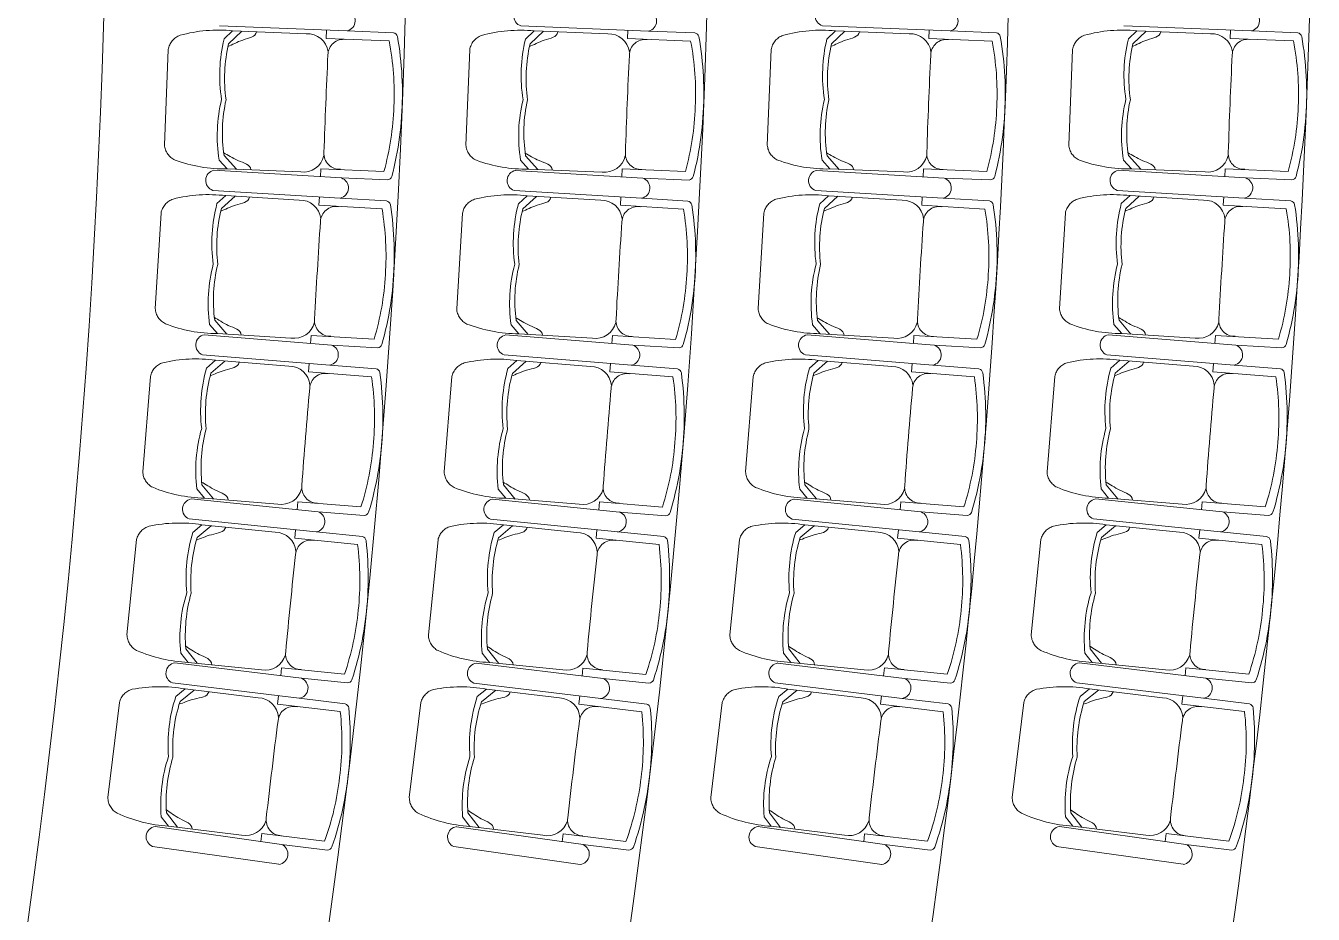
# Model space of a CAD drawing. Header units: millimetres. Extents: x 78.3 to 128, y 45 to 95.8.
# Drawn here: x 87.976 to 91.82, y 83.678 to 86.333 of the extents above; entities that cross this region are included whole.
import ezdxf

# ---------------------------------------------------------------- set-up
doc = ezdxf.new("R2010")
doc.units = ezdxf.units.MM
doc.header["$LTSCALE"] = 0.025
doc.linetypes.add('DASHED', pattern=[19.05, 12.7, -6.35])
doc.layers.add('EJES', color=7, linetype='Continuous', lineweight=0)

msp = doc.modelspace()

# ---------------------------------------------------------------- linework, layer by layer
at = {"lineweight": 15}
for p, q in [((88.9357, 86.3175), (88.5545, 86.3329)), ((88.5936, 86.3179), (88.5679, 86.2934)), ((88.6214, 86.3168), (88.5817, 86.279)), ((88.8134, 86.309), (88.5936, 86.3179)), ((88.8724, 86.2951), (88.8734, 86.32)), ((89.8357, 86.317), (89.4545, 86.3324)), ((89.4936, 86.3174), (89.4679, 86.2929)), ((89.5214, 86.3162), (89.4817, 86.2784)), ((89.7134, 86.3085), (89.4936, 86.3174)), ((89.7724, 86.2945), (89.7734, 86.3195)), ((90.7357, 86.3173), (90.3545, 86.3326)), ((90.3936, 86.3176), (90.3679, 86.2932)), ((90.4214, 86.3165), (90.3817, 86.2787)), ((90.6134, 86.3088), (90.3936, 86.3176)), ((90.6724, 86.2948), (90.6734, 86.3198)), ((91.6357, 86.3175), (91.2545, 86.3329)), ((91.2936, 86.3179), (91.2679, 86.2934)), ((91.3214, 86.3168), (91.2817, 86.279)), ((91.5134, 86.309), (91.2936, 86.3179)), ((91.5724, 86.2951), (91.5734, 86.32)), ((88.5769, 85.9051), (88.5533, 85.9315)), ((88.6048, 85.904), (88.5682, 85.9448)), ((89.4769, 85.9045), (89.4533, 85.931)), ((89.5048, 85.9034), (89.4682, 85.9443)), ((90.3769, 85.9048), (90.3533, 85.9312)), ((90.4048, 85.9037), (90.3682, 85.9446)), ((91.2769, 85.9051), (91.2533, 85.9315)), ((91.3048, 85.904), (91.2682, 85.9448)), ((88.9182, 85.8779), (88.5376, 85.9009)), ((88.7968, 85.8962), (88.5769, 85.9051)), ((88.8557, 85.8814), (88.8567, 85.9054)), ((89.8182, 85.8774), (89.4376, 85.9004)), ((89.6968, 85.8957), (89.4769, 85.9045)), ((89.7557, 85.8809), (89.7567, 85.9049)), ((90.7182, 85.8776), (90.3376, 85.9007)), ((90.5968, 85.896), (90.3769, 85.9048)), ((90.6557, 85.8812), (90.6567, 85.9051)), ((91.6182, 85.8779), (91.2376, 85.9009)), ((91.4968, 85.8962), (91.2769, 85.9051)), ((91.5557, 85.8814), (91.5567, 85.9054)), ((88.915, 85.818), (88.5341, 85.841)), ((89.815, 85.8175), (89.4341, 85.8405)), ((90.715, 85.8177), (90.3341, 85.8408)), ((91.615, 85.818), (91.2341, 85.841)), ((88.5729, 85.8252), (88.5468, 85.8013)), ((88.6007, 85.8235), (88.5603, 85.7865)), ((88.7926, 85.8119), (88.5729, 85.8252)), ((88.8512, 85.7968), (88.8527, 85.8217)), ((89.4729, 85.8247), (89.4468, 85.8008)), ((89.5007, 85.823), (89.4603, 85.786)), ((89.6926, 85.8114), (89.4729, 85.8247)), ((89.7512, 85.7963), (89.7527, 85.8212)), ((90.3729, 85.825), (90.3468, 85.801)), ((90.4007, 85.8233), (90.3603, 85.7863)), ((90.5926, 85.8117), (90.3729, 85.825)), ((90.6512, 85.7965), (90.6527, 85.8215)), ((91.2729, 85.8252), (91.2468, 85.8013)), ((91.3007, 85.8235), (91.2603, 85.7865)), ((91.4926, 85.8119), (91.2729, 85.8252)), ((91.5512, 85.7968), (91.5527, 85.8217)), ((88.548, 85.4128), (88.5249, 85.4397)), ((88.5758, 85.4111), (88.5401, 85.4527)), ((89.448, 85.4123), (89.4249, 85.4392)), ((89.4758, 85.4106), (89.4401, 85.4522)), ((90.348, 85.4126), (90.3249, 85.4395)), ((90.3758, 85.4109), (90.3401, 85.4525)), ((91.248, 85.4128), (91.2249, 85.4397)), ((91.2758, 85.4111), (91.2401, 85.4527)), ((88.8886, 85.3788), (88.5085, 85.4095)), ((88.7676, 85.3995), (88.548, 85.4128)), ((88.8262, 85.3836), (88.8277, 85.4075)), ((89.7886, 85.3782), (89.4085, 85.4089)), ((89.6676, 85.399), (89.448, 85.4123)), ((89.7262, 85.383), (89.7277, 85.407)), ((90.6886, 85.3785), (90.3085, 85.4092)), ((90.5676, 85.3993), (90.348, 85.4126)), ((90.6262, 85.3833), (90.6277, 85.4072)), ((91.5886, 85.3788), (91.2085, 85.4095)), ((91.4676, 85.3995), (91.248, 85.4128)), ((91.5262, 85.3836), (91.5277, 85.4075)), ((88.8842, 85.3189), (88.5039, 85.3496)), ((89.7842, 85.3184), (89.4039, 85.3491)), ((90.6842, 85.3187), (90.3039, 85.3494)), ((91.5842, 85.3189), (91.2039, 85.3496)), ((88.5423, 85.3331), (88.5157, 85.3097)), ((88.5701, 85.3308), (88.5289, 85.2947)), ((88.7617, 85.3154), (88.5423, 85.3331)), ((88.82, 85.299), (88.822, 85.324)), ((89.4423, 85.3325), (89.4157, 85.3091)), ((89.4701, 85.3303), (89.4289, 85.2941)), ((89.6617, 85.3148), (89.4423, 85.3325)), ((89.72, 85.2985), (89.722, 85.3234)), ((90.3423, 85.3328), (90.3157, 85.3094)), ((90.3701, 85.3306), (90.3289, 85.2944)), ((90.5617, 85.3151), (90.3423, 85.3328)), ((90.62, 85.2988), (90.622, 85.3237)), ((91.2423, 85.3331), (91.2157, 85.3097)), ((91.2701, 85.3308), (91.2289, 85.2947)), ((91.4617, 85.3154), (91.2423, 85.3331)), ((91.52, 85.299), (91.522, 85.324)), ((88.5368, 84.919), (88.502, 84.9613)), ((89.4368, 84.9185), (89.402, 84.9608)), ((90.3368, 84.9188), (90.302, 84.9611)), ((91.2368, 84.919), (91.202, 84.9613)), ((88.849, 84.8804), (88.4696, 84.9187)), ((88.5091, 84.9213), (88.4866, 84.9486)), ((88.7284, 84.9036), (88.5091, 84.9213)), ((89.749, 84.8798), (89.3696, 84.9182)), ((89.4091, 84.9207), (89.3866, 84.9481)), ((89.6284, 84.903), (89.4091, 84.9207)), ((90.649, 84.8801), (90.2696, 84.9184)), ((90.3091, 84.921), (90.2866, 84.9484)), ((90.5284, 84.9033), (90.3091, 84.921)), ((91.549, 84.8804), (91.1696, 84.9187)), ((91.2091, 84.9213), (91.1866, 84.9486)), ((91.4284, 84.9036), (91.2091, 84.9213)), ((88.7867, 84.8864), (88.7886, 84.9103)), ((89.6867, 84.8859), (89.6886, 84.9098)), ((90.5867, 84.8861), (90.5886, 84.91)), ((91.4867, 84.8864), (91.4886, 84.9103)), ((88.8433, 84.8206), (88.4638, 84.859)), ((88.5019, 84.8416), (88.4748, 84.8188)), ((88.7208, 84.8195), (88.5019, 84.8416)), ((89.7433, 84.8201), (89.3638, 84.8584)), ((89.4019, 84.8411), (89.3748, 84.8183)), ((89.6208, 84.819), (89.4019, 84.8411)), ((90.6433, 84.8204), (90.2638, 84.8587)), ((90.3019, 84.8414), (90.2748, 84.8185)), ((90.5208, 84.8192), (90.3019, 84.8414)), ((91.5433, 84.8206), (91.1638, 84.859)), ((91.2019, 84.8416), (91.1748, 84.8188)), ((91.4208, 84.8195), (91.2019, 84.8416)), ((88.5296, 84.8388), (88.4877, 84.8035)), ((88.7788, 84.802), (88.7813, 84.8269)), ((89.4296, 84.8383), (89.3877, 84.803)), ((89.6788, 84.8015), (89.6813, 84.8264)), ((90.3296, 84.8386), (90.2877, 84.8032)), ((90.5788, 84.8018), (90.5813, 84.8266)), ((91.2296, 84.8388), (91.1877, 84.8035)), ((91.4788, 84.802), (91.4813, 84.8269)), ((88.4603, 84.4306), (88.4384, 84.4584)), ((88.488, 84.4278), (88.4541, 84.4708)), ((89.3603, 84.4301), (89.3384, 84.4579)), ((89.388, 84.4273), (89.3541, 84.4703)), ((90.2603, 84.4303), (90.2384, 84.4581)), ((90.288, 84.4275), (90.2541, 84.4705)), ((91.1603, 84.4306), (91.1384, 84.4584)), ((91.188, 84.4278), (91.1541, 84.4708)), ((88.7994, 84.3828), (88.4208, 84.4288)), ((88.6793, 84.4085), (88.4603, 84.4306)), ((89.6994, 84.3823), (89.3208, 84.4283)), ((89.5793, 84.4079), (89.3603, 84.4301)), ((90.5994, 84.3826), (90.2208, 84.4285)), ((90.4793, 84.4082), (90.2603, 84.4303)), ((91.4994, 84.3828), (91.1208, 84.4288)), ((91.3793, 84.4085), (91.1603, 84.4306)), ((88.7372, 84.3901), (88.7396, 84.414)), ((89.6372, 84.3896), (89.6396, 84.4135)), ((90.5372, 84.3899), (90.5396, 84.4137)), ((91.4372, 84.3901), (91.4396, 84.414)), ((88.7925, 84.3232), (88.4137, 84.3692)), ((88.4515, 84.3511), (88.424, 84.3288)), ((88.4791, 84.3478), (88.4365, 84.3133)), ((88.6699, 84.3246), (88.4515, 84.3511)), ((89.6925, 84.3227), (89.3137, 84.3687)), ((89.3515, 84.3506), (89.324, 84.3283)), ((89.3791, 84.3472), (89.3365, 84.3127)), ((89.5699, 84.3241), (89.3515, 84.3506)), ((90.5925, 84.323), (90.2137, 84.369)), ((90.2515, 84.3508), (90.224, 84.3285)), ((90.2791, 84.3475), (90.2365, 84.313)), ((90.4699, 84.3243), (90.2515, 84.3508)), ((91.4925, 84.3232), (91.1137, 84.3692)), ((91.1515, 84.3511), (91.124, 84.3288)), ((91.1791, 84.3478), (91.1365, 84.3133)), ((91.3699, 84.3246), (91.1515, 84.3511)), ((88.7276, 84.3059), (88.7306, 84.3307)), ((89.6276, 84.3054), (89.6306, 84.3302)), ((90.5276, 84.3057), (90.5306, 84.3305)), ((91.4276, 84.3059), (91.4306, 84.3307)), ((88.4017, 83.941), (88.3803, 83.9692)), ((88.4293, 83.9376), (88.3962, 83.9813)), ((89.3017, 83.9404), (89.2803, 83.9687)), ((89.3293, 83.9371), (89.2962, 83.9808)), ((90.2017, 83.9407), (90.1803, 83.969)), ((90.2293, 83.9374), (90.1962, 83.981)), ((91.1017, 83.941), (91.0803, 83.9692)), ((91.1293, 83.9376), (91.0962, 83.9813)), ((88.7397, 83.8864), (88.3621, 83.94)), ((88.6201, 83.9145), (88.4017, 83.941)), ((88.6777, 83.895), (88.6806, 83.9188)), ((89.6397, 83.8859), (89.2621, 83.9395)), ((89.5201, 83.9139), (89.3017, 83.9404)), ((89.5777, 83.8944), (89.5806, 83.9182)), ((90.5397, 83.8862), (90.1621, 83.9397)), ((90.4201, 83.9142), (90.2017, 83.9407)), ((90.4777, 83.8947), (90.4806, 83.9185)), ((91.4397, 83.8864), (91.0621, 83.94)), ((91.3201, 83.9145), (91.1017, 83.941)), ((91.3777, 83.895), (91.3806, 83.9188)), ((88.7316, 83.827), (88.3539, 83.8806)), ((89.6316, 83.8264), (89.2539, 83.88)), ((90.5316, 83.8267), (90.1539, 83.8803)), ((91.4316, 83.827), (91.0539, 83.8806))]:
    msp.add_line(p, q, dxfattribs=at)
at = {"linetype": 'DASHED', "lineweight": 15}
for p, q in [((88.39, 85.9764), (88.4015, 86.2619)), ((89.29, 85.9758), (89.3015, 86.2613)), ((90.19, 85.9761), (90.2015, 86.2616)), ((91.09, 85.9764), (91.1015, 86.2619)), ((88.3625, 85.4879), (88.3798, 85.7731)), ((89.2625, 85.4873), (89.2798, 85.7726)), ((90.1625, 85.4876), (90.1798, 85.7728)), ((91.0625, 85.4879), (91.0798, 85.7731)), ((88.3252, 85), (88.3482, 85.2848)), ((89.2252, 84.9995), (89.2482, 85.2843)), ((90.1252, 84.9998), (90.1482, 85.2846)), ((91.0252, 85), (91.0482, 85.2848)), ((88.278, 84.513), (88.3068, 84.7973)), ((89.178, 84.5125), (89.2068, 84.7968)), ((90.078, 84.5128), (90.1068, 84.797)), ((90.978, 84.513), (91.0068, 84.7973)), ((88.2211, 84.0271), (88.2555, 84.3107)), ((89.1211, 84.0265), (89.1555, 84.3102)), ((90.0211, 84.0268), (90.0555, 84.3105)), ((90.9211, 84.0271), (90.9555, 84.3107))]:
    msp.add_line(p, q, dxfattribs=at)
for points in [[(88.5936, 86.3179, 0.09218), (88.4367, 86.3043, 0.273589), (88.4015, 86.2619, 0.273589)], [(89.4936, 86.3174, 0.09218), (89.3367, 86.3037, 0.273589), (89.3015, 86.2613, 0.273589)], [(90.3936, 86.3176, 0.09218), (90.2367, 86.304, 0.273589), (90.2015, 86.2616, 0.273589)], [(91.2936, 86.3179, 0.09218), (91.1367, 86.3043, 0.273589), (91.1015, 86.2619, 0.273589)], [(88.5769, 85.9051, -0.09218), (88.4216, 85.9313, -0.273589), (88.39, 85.9764, -0.273589)], [(89.4769, 85.9045, -0.09218), (89.3216, 85.9308, -0.273589), (89.29, 85.9758, -0.273589)], [(90.3769, 85.9048, -0.09218), (90.2216, 85.931, -0.273589), (90.19, 85.9761, -0.273589)], [(91.2769, 85.9051, -0.09218), (91.1216, 85.9313, -0.273589), (91.09, 85.9764, -0.273589)], [(88.5729, 85.8252, 0.09218), (88.4158, 85.8148, 0.273589), (88.3798, 85.7731, 0.273589)], [(89.4729, 85.8247, 0.09218), (89.3158, 85.8142, 0.273589), (89.2798, 85.7726, 0.273589)], [(90.3729, 85.825, 0.09218), (90.2158, 85.8145, 0.273589), (90.1798, 85.7728, 0.273589)], [(91.2729, 85.8252, 0.09218), (91.1158, 85.8148, 0.273589), (91.0798, 85.7731, 0.273589)], [(88.548, 85.4128, -0.09218), (88.3932, 85.4422, -0.273589), (88.3625, 85.4879, -0.273589)], [(89.448, 85.4123, -0.09218), (89.2932, 85.4416, -0.273589), (89.2625, 85.4873, -0.273589)], [(90.348, 85.4126, -0.09218), (90.1932, 85.4419, -0.273589), (90.1625, 85.4876, -0.273589)], [(91.248, 85.4128, -0.09218), (91.0932, 85.4422, -0.273589), (91.0625, 85.4879, -0.273589)], [(88.5423, 85.3331, 0.09218), (88.385, 85.3258, 0.273589), (88.3482, 85.2848, 0.273589)], [(89.4423, 85.3325, 0.09218), (89.285, 85.3252, 0.273589), (89.2482, 85.2843, 0.273589)], [(90.3423, 85.3328, 0.09218), (90.185, 85.3255, 0.273589), (90.1482, 85.2846, 0.273589)], [(91.2423, 85.3331, 0.09218), (91.085, 85.3258, 0.273589), (91.0482, 85.2848, 0.273589)], [(88.5091, 84.9213, -0.09218), (88.355, 84.9537, -0.273589), (88.3252, 85, -0.273589)], [(89.4091, 84.9207, -0.09218), (89.255, 84.9532, -0.273589), (89.2252, 84.9995, -0.273589)], [(90.3091, 84.921, -0.09218), (90.155, 84.9534, -0.273589), (90.1252, 84.9998, -0.273589)], [(91.2091, 84.9213, -0.09218), (91.055, 84.9537, -0.273589), (91.0252, 85, -0.273589)], [(88.5019, 84.8416, 0.09218), (88.3444, 84.8375, 0.273589), (88.3068, 84.7973, 0.273589)], [(89.4019, 84.8411, 0.09218), (89.2444, 84.837, 0.273589), (89.2068, 84.7968, 0.273589)], [(90.3019, 84.8414, 0.09218), (90.1444, 84.8372, 0.273589), (90.1068, 84.797, 0.273589)], [(91.2019, 84.8416, 0.09218), (91.0444, 84.8375, 0.273589), (91.0068, 84.7973, 0.273589)], [(88.4603, 84.4306, -0.09218), (88.3069, 84.4661, -0.273589), (88.278, 84.513, -0.273589)], [(89.3603, 84.4301, -0.09218), (89.2069, 84.4656, -0.273589), (89.178, 84.5125, -0.273589)], [(90.2603, 84.4303, -0.09218), (90.1069, 84.4659, -0.273589), (90.078, 84.5128, -0.273589)], [(91.1603, 84.4306, -0.09218), (91.0069, 84.4661, -0.273589), (90.978, 84.513, -0.273589)], [(88.4515, 84.3511, 0.09218), (88.294, 84.3501, 0.273589), (88.2555, 84.3107, 0.273589)], [(89.3515, 84.3506, 0.09218), (89.194, 84.3496, 0.273589), (89.1555, 84.3102, 0.273589)], [(90.2515, 84.3508, 0.09218), (90.094, 84.3499, 0.273589), (90.0555, 84.3105, 0.273589)], [(91.1515, 84.3511, 0.09218), (90.994, 84.3501, 0.273589), (90.9555, 84.3107, 0.273589)], [(88.4017, 83.941, -0.09218), (88.249, 83.9796, -0.273589), (88.2211, 84.0271, -0.273589)], [(89.3017, 83.9404, -0.09218), (89.149, 83.9791, -0.273589), (89.1211, 84.0265, -0.273589)], [(90.2017, 83.9407, -0.09218), (90.049, 83.9793, -0.273589), (90.0211, 84.0268, -0.273589)], [(91.1017, 83.941, -0.09218), (90.949, 83.9796, -0.273589), (90.9211, 84.0271, -0.273589)]]:
    msp.add_lwpolyline(points, format="xyb", dxfattribs=at)
at = {"lineweight": 15}
for points in [[(88.8785, 86.2552, 0.38944), (88.8134, 86.309, -0.177299)], [(89.0856, 86.3008, 0.288243), (89.0739, 86.312, 0.288243)], [(89.7785, 86.2546, 0.38944), (89.7134, 86.3085, -0.177299)], [(89.9856, 86.3003, 0.288243), (89.9739, 86.3114, 0.288243)], [(90.6785, 86.2549, 0.38944), (90.6134, 86.3088, -0.177299)], [(90.8856, 86.3005, 0.288243), (90.8739, 86.3117, 0.288243)], [(91.5785, 86.2552, 0.38944), (91.5134, 86.309, -0.177299)], [(91.7856, 86.3008, 0.288243), (91.7739, 86.312, 0.288243)], [(88.5679, 86.2934, 0.099555), (88.5606, 86.1125, 0.500475)], [(88.5817, 86.279, 0.093035), (88.5739, 86.1119, 0.093035)], [(88.9311, 86.2919, 0.450517), (88.8781, 86.2459, 0.003626), (88.8717, 86.0999, 0.003626)], [(89.061, 86.2875, -0.059139), (89.075, 86.0917, -0.059139)], [(89.0856, 86.3008, -0.060987), (89.0982, 86.0625, -0.060987)], [(89.4679, 86.2929, 0.099555), (89.4606, 86.1119, 0.500475)], [(89.4817, 86.2784, 0.093035), (89.4739, 86.1114, 0.093035)], [(89.8311, 86.2913, 0.450517), (89.7781, 86.2453, 0.003626), (89.7717, 86.0994, 0.003626)], [(89.961, 86.2869, -0.059139), (89.975, 86.0912, -0.059139)], [(89.9856, 86.3003, -0.060987), (89.9982, 86.062, -0.060987)], [(90.3679, 86.2932, 0.099555), (90.3606, 86.1122, 0.500475)], [(90.3817, 86.2787, 0.093035), (90.3739, 86.1117, 0.093035)], [(90.7311, 86.2916, 0.450517), (90.6781, 86.2456, 0.003626), (90.6717, 86.0997, 0.003626)], [(90.861, 86.2872, -0.059139), (90.875, 86.0915, -0.059139)], [(90.8856, 86.3005, -0.060987), (90.8982, 86.0623, -0.060987)], [(91.2679, 86.2934, 0.099555), (91.2606, 86.1125, 0.500475)], [(91.2817, 86.279, 0.093035), (91.2739, 86.1119, 0.093035)], [(91.6311, 86.2919, 0.450517), (91.5781, 86.2459, 0.003626), (91.5717, 86.0999, 0.003626)], [(91.761, 86.2875, -0.059139), (91.775, 86.0917, -0.059139)], [(91.7856, 86.3008, -0.060987), (91.7982, 86.0625, -0.060987)], [(88.5533, 85.9315, -0.099555), (88.5606, 86.1125, -0.500475)], [(88.5682, 85.9448, -0.093035), (88.5739, 86.1119, -0.093035)], [(89.0688, 85.8825, 0.060987), (89.1004, 86.119, 0.060987)], [(89.4533, 85.931, -0.099555), (89.4606, 86.1119, -0.500475)], [(89.4682, 85.9443, -0.093035), (89.4739, 86.1114, -0.093035)], [(89.9688, 85.882, 0.060987), (90.0004, 86.1185, 0.060987)], [(90.3533, 85.9312, -0.099555), (90.3606, 86.1122, -0.500475)], [(90.3682, 85.9446, -0.093035), (90.3739, 86.1117, -0.093035)], [(90.8688, 85.8823, 0.060987), (90.9004, 86.1187, 0.060987)], [(91.2533, 85.9315, -0.099555), (91.2606, 86.1125, -0.500475)], [(91.2682, 85.9448, -0.093035), (91.2739, 86.1119, -0.093035)], [(91.7688, 85.8825, 0.060987), (91.8004, 86.119, 0.060987)], [(88.9155, 85.9039, -0.450517), (88.8663, 85.954, -0.003626), (88.8717, 86.0999, -0.003626)], [(89.0453, 85.8978, 0.059139), (89.075, 86.0917, 0.059139)], [(89.8155, 85.9033, -0.450517), (89.7663, 85.9534, -0.003626), (89.7717, 86.0994, -0.003626)], [(89.9453, 85.8973, 0.059139), (89.975, 86.0912, 0.059139)], [(90.7155, 85.9036, -0.450517), (90.6663, 85.9537, -0.003626), (90.6717, 86.0997, -0.003626)], [(90.8453, 85.8975, 0.059139), (90.875, 86.0915, 0.059139)], [(91.6155, 85.9039, -0.450517), (91.5663, 85.954, -0.003626), (91.5717, 86.0999, -0.003626)], [(91.7453, 85.8978, 0.059139), (91.775, 86.0917, 0.059139)], [(88.8659, 85.9447, -0.38944), (88.7968, 85.8962, 0.177299)], [(89.7659, 85.9441, -0.38944), (89.6968, 85.8957, 0.177299)], [(90.6659, 85.9444, -0.38944), (90.5968, 85.896, 0.177299)], [(91.5659, 85.9447, -0.38944), (91.4968, 85.8962, 0.177299)], [(89.0688, 85.8825, -0.288243), (89.0562, 85.8723, -0.288243)], [(89.9688, 85.882, -0.288243), (89.9562, 85.8718, -0.288243)], [(90.8688, 85.8823, -0.288243), (90.8562, 85.8721, -0.288243)], [(91.7688, 85.8825, -0.288243), (91.7562, 85.8723, -0.288243)], [(88.5468, 85.8013, 0.099555), (88.5358, 85.6205, 0.500475)], [(88.8565, 85.7568, 0.38944), (88.7926, 85.8119, -0.177299)], [(89.0645, 85.7982, 0.288243), (89.053, 85.8096, 0.288243)], [(89.7565, 85.7562, 0.38944), (89.6926, 85.8114, -0.177299)], [(89.9645, 85.7977, 0.288243), (89.953, 85.8091, 0.288243)], [(90.6565, 85.7565, 0.38944), (90.5926, 85.8117, -0.177299)], [(90.8645, 85.798, 0.288243), (90.853, 85.8094, 0.288243)], [(91.2468, 85.8013, 0.099555), (91.2358, 85.6205, 0.500475)], [(91.5565, 85.7568, 0.38944), (91.4926, 85.8119, -0.177299)], [(91.7645, 85.7982, 0.288243), (91.753, 85.8096, 0.288243)], [(88.5603, 85.7865, 0.093035), (88.5491, 85.6197, 0.093035)], [(88.9099, 85.7924, 0.450517), (88.8559, 85.7475, 0.003626), (88.8466, 85.6017, 0.003626)], [(89.0396, 85.7854, -0.059139), (89.0497, 85.5894, -0.059139)], [(89.0645, 85.7982, -0.060987), (89.0723, 85.5598, -0.060987)], [(89.4468, 85.8008, 0.099555), (89.4358, 85.62, 0.500475)], [(89.4603, 85.786, 0.093035), (89.4491, 85.6192, 0.093035)], [(89.8099, 85.7919, 0.450517), (89.7559, 85.747, 0.003626), (89.7466, 85.6012, 0.003626)], [(89.9396, 85.7849, -0.059139), (89.9497, 85.5889, -0.059139)], [(89.9645, 85.7977, -0.060987), (89.9723, 85.5592, -0.060987)], [(90.3468, 85.801, 0.099555), (90.3358, 85.6202, 0.500475)], [(90.3603, 85.7863, 0.093035), (90.3491, 85.6194, 0.093035)], [(90.7099, 85.7921, 0.450517), (90.6559, 85.7472, 0.003626), (90.6466, 85.6015, 0.003626)], [(90.8396, 85.7851, -0.059139), (90.8497, 85.5892, -0.059139)], [(90.8645, 85.798, -0.060987), (90.8723, 85.5595, -0.060987)], [(91.2603, 85.7865, 0.093035), (91.2491, 85.6197, 0.093035)], [(91.6099, 85.7924, 0.450517), (91.5559, 85.7475, 0.003626), (91.5466, 85.6017, 0.003626)], [(91.7396, 85.7854, -0.059139), (91.7497, 85.5894, -0.059139)], [(91.7645, 85.7982, -0.060987), (91.7723, 85.5598, -0.060987)], [(88.5249, 85.4397, -0.099555), (88.5358, 85.6205, -0.500475)], [(88.5401, 85.4527, -0.093035), (88.5491, 85.6197, -0.093035)], [(89.0392, 85.3804, 0.060987), (89.0757, 85.6162, 0.060987)], [(89.4249, 85.4392, -0.099555), (89.4358, 85.62, -0.500475)], [(89.4401, 85.4522, -0.093035), (89.4491, 85.6192, -0.093035)], [(89.9392, 85.3799, 0.060987), (89.9757, 85.6156, 0.060987)], [(90.3249, 85.4395, -0.099555), (90.3358, 85.6202, -0.500475)], [(90.3401, 85.4525, -0.093035), (90.3491, 85.6194, -0.093035)], [(90.8392, 85.3801, 0.060987), (90.8757, 85.6159, 0.060987)], [(91.2249, 85.4397, -0.099555), (91.2358, 85.6205, -0.500475)], [(91.2401, 85.4527, -0.093035), (91.2491, 85.6197, -0.093035)], [(91.7392, 85.3804, 0.060987), (91.7757, 85.6162, 0.060987)], [(88.8864, 85.4048, -0.450517), (88.8383, 85.4559, -0.003626), (88.8466, 85.6017, -0.003626)], [(89.016, 85.3961, 0.059139), (89.0497, 85.5894, 0.059139)], [(89.7864, 85.4043, -0.450517), (89.7383, 85.4554, -0.003626), (89.7466, 85.6012, -0.003626)], [(89.916, 85.3956, 0.059139), (89.9497, 85.5889, 0.059139)], [(90.6864, 85.4045, -0.450517), (90.6383, 85.4556, -0.003626), (90.6466, 85.6015, -0.003626)], [(90.816, 85.3958, 0.059139), (90.8497, 85.5892, 0.059139)], [(91.5864, 85.4048, -0.450517), (91.5383, 85.4559, -0.003626), (91.5466, 85.6017, -0.003626)], [(91.716, 85.3961, 0.059139), (91.7497, 85.5894, 0.059139)], [(88.8377, 85.4466, -0.38944), (88.7676, 85.3995, 0.177299)], [(89.7377, 85.4461, -0.38944), (89.6676, 85.399, 0.177299)], [(90.6377, 85.4463, -0.38944), (90.5676, 85.3993, 0.177299)], [(91.5377, 85.4466, -0.38944), (91.4676, 85.3995, 0.177299)], [(89.0392, 85.3804, -0.288243), (89.0265, 85.3704, -0.288243)], [(89.9392, 85.3799, -0.288243), (89.9265, 85.3699, -0.288243)], [(90.8392, 85.3801, -0.288243), (90.8265, 85.3702, -0.288243)], [(91.7392, 85.3804, -0.288243), (91.7265, 85.3704, -0.288243)], [(88.5157, 85.3097, 0.099555), (88.5011, 85.1291, 0.500475)], [(88.8245, 85.2589, 0.38944), (88.7617, 85.3154, -0.177299)], [(89.0333, 85.2962, 0.288243), (89.022, 85.3078, 0.288243)], [(89.4157, 85.3091, 0.099555), (89.4011, 85.1286, 0.500475)], [(89.7245, 85.2584, 0.38944), (89.6617, 85.3148, -0.177299)], [(89.9333, 85.2956, 0.288243), (89.922, 85.3073, 0.288243)], [(90.3157, 85.3094, 0.099555), (90.3011, 85.1289, 0.500475)], [(90.6245, 85.2587, 0.38944), (90.5617, 85.3151, -0.177299)], [(90.8333, 85.2959, 0.288243), (90.822, 85.3076, 0.288243)], [(91.2157, 85.3097, 0.099555), (91.2011, 85.1291, 0.500475)], [(91.5245, 85.2589, 0.38944), (91.4617, 85.3154, -0.177299)], [(91.7333, 85.2962, 0.288243), (91.722, 85.3078, 0.288243)], [(88.5289, 85.2947, 0.093035), (88.5144, 85.1281, 0.093035)], [(88.8785, 85.2935, 0.450517), (88.8237, 85.2496, 0.003626), (88.8115, 85.1041, 0.003626)], [(89.0081, 85.2839, -0.059139), (89.0142, 85.0877, -0.059139)], [(89.0333, 85.2962, -0.060987), (89.0362, 85.0576, -0.060987)], [(89.4289, 85.2941, 0.093035), (89.4144, 85.1276, 0.093035)], [(89.7785, 85.2929, 0.450517), (89.7237, 85.2491, 0.003626), (89.7115, 85.1036, 0.003626)], [(89.9081, 85.2833, -0.059139), (89.9142, 85.0872, -0.059139)], [(89.9333, 85.2956, -0.060987), (89.9362, 85.0571, -0.060987)], [(90.3289, 85.2944, 0.093035), (90.3144, 85.1278, 0.093035)], [(90.6785, 85.2932, 0.450517), (90.6237, 85.2494, 0.003626), (90.6115, 85.1038, 0.003626)], [(90.8081, 85.2836, -0.059139), (90.8142, 85.0875, -0.059139)], [(90.8333, 85.2959, -0.060987), (90.8362, 85.0573, -0.060987)], [(91.2289, 85.2947, 0.093035), (91.2144, 85.1281, 0.093035)], [(91.5785, 85.2935, 0.450517), (91.5237, 85.2496, 0.003626), (91.5115, 85.1041, 0.003626)], [(91.7081, 85.2839, -0.059139), (91.7142, 85.0877, -0.059139)], [(91.7333, 85.2962, -0.060987), (91.7362, 85.0576, -0.060987)], [(88.4866, 84.9486, -0.099555), (88.5011, 85.1291, -0.500475)], [(88.502, 84.9613, -0.093035), (88.5144, 85.1281, -0.093035)], [(88.9996, 84.8789, 0.060987), (89.0408, 85.1139, 0.060987)], [(89.3866, 84.9481, -0.099555), (89.4011, 85.1286, -0.500475)], [(89.402, 84.9608, -0.093035), (89.4144, 85.1276, -0.093035)], [(89.8996, 84.8784, 0.060987), (89.9408, 85.1134, 0.060987)], [(90.2866, 84.9484, -0.099555), (90.3011, 85.1289, -0.500475)], [(90.302, 84.9611, -0.093035), (90.3144, 85.1278, -0.093035)], [(90.7996, 84.8787, 0.060987), (90.8408, 85.1137, 0.060987)], [(91.1866, 84.9486, -0.099555), (91.2011, 85.1291, -0.500475)], [(91.202, 84.9613, -0.093035), (91.2144, 85.1281, -0.093035)], [(91.6996, 84.8789, 0.060987), (91.7408, 85.1139, 0.060987)], [(88.8473, 84.9064, -0.450517), (88.8002, 84.9585, -0.003626), (88.8115, 85.1041, -0.003626)], [(88.9767, 84.8951, 0.059139), (89.0142, 85.0877, 0.059139)], [(89.7473, 84.9059, -0.450517), (89.7002, 84.9579, -0.003626), (89.7115, 85.1036, -0.003626)], [(89.8767, 84.8946, 0.059139), (89.9142, 85.0872, 0.059139)], [(90.6473, 84.9061, -0.450517), (90.6002, 84.9582, -0.003626), (90.6115, 85.1038, -0.003626)], [(90.7767, 84.8949, 0.059139), (90.8142, 85.0875, 0.059139)], [(91.5473, 84.9064, -0.450517), (91.5002, 84.9585, -0.003626), (91.5115, 85.1041, -0.003626)], [(91.6767, 84.8951, 0.059139), (91.7142, 85.0877, 0.059139)], [(88.7995, 84.9492, -0.38944), (88.7284, 84.9036, 0.177299)], [(89.6995, 84.9487, -0.38944), (89.6284, 84.903, 0.177299)], [(90.5995, 84.9489, -0.38944), (90.5284, 84.9033, 0.177299)], [(91.4995, 84.9492, -0.38944), (91.4284, 84.9036, 0.177299)], [(88.9996, 84.8789, -0.288243), (88.9866, 84.8692, -0.288243)], [(91.6996, 84.8789, -0.288243), (91.6866, 84.8692, -0.288243)], [(89.8996, 84.8784, -0.288243), (89.8866, 84.8687, -0.288243)], [(90.7996, 84.8787, -0.288243), (90.7866, 84.869, -0.288243)], [(88.4748, 84.8188, 0.099555), (88.4566, 84.6386, 0.500475)], [(88.4877, 84.8035, 0.093035), (88.4698, 84.6372, 0.093035)], [(88.7824, 84.7618, 0.38944), (88.7208, 84.8195, -0.177299)], [(88.992, 84.7949, 0.288243), (88.9809, 84.8067, 0.288243)], [(89.3748, 84.8183, 0.099555), (89.3566, 84.6381, 0.500475)], [(89.3877, 84.803, 0.093035), (89.3698, 84.6367, 0.093035)], [(89.6824, 84.7613, 0.38944), (89.6208, 84.819, -0.177299)], [(89.892, 84.7943, 0.288243), (89.8809, 84.8062, 0.288243)], [(90.2748, 84.8185, 0.099555), (90.2566, 84.6383, 0.500475)], [(90.2877, 84.8032, 0.093035), (90.2698, 84.637, 0.093035)], [(90.5824, 84.7616, 0.38944), (90.5208, 84.8192, -0.177299)], [(90.792, 84.7946, 0.288243), (90.7809, 84.8065, 0.288243)], [(91.1748, 84.8188, 0.099555), (91.1566, 84.6386, 0.500475)], [(91.1877, 84.8035, 0.093035), (91.1698, 84.6372, 0.093035)], [(91.4824, 84.7618, 0.38944), (91.4208, 84.8195, -0.177299)], [(91.692, 84.7949, 0.288243), (91.6809, 84.8067, 0.288243)], [(88.8372, 84.7953, 0.450517), (88.7815, 84.7526, 0.003626), (88.7663, 84.6073, 0.003626)], [(88.9666, 84.7831, -0.059139), (88.9687, 84.5868, -0.059139)], [(88.992, 84.7949, -0.060987), (88.9901, 84.5563, -0.060987)], [(89.7372, 84.7947, 0.450517), (89.6815, 84.752, 0.003626), (89.6663, 84.6068, 0.003626)], [(89.8666, 84.7825, -0.059139), (89.8687, 84.5863, -0.059139)], [(89.892, 84.7943, -0.060987), (89.8901, 84.5557, -0.060987)], [(90.6372, 84.795, 0.450517), (90.5815, 84.7523, 0.003626), (90.5663, 84.607, 0.003626)], [(90.7666, 84.7828, -0.059139), (90.7687, 84.5866, -0.059139)], [(90.792, 84.7946, -0.060987), (90.7901, 84.556, -0.060987)], [(91.5372, 84.7953, 0.450517), (91.4815, 84.7526, 0.003626), (91.4663, 84.6073, 0.003626)], [(91.6666, 84.7831, -0.059139), (91.6687, 84.5868, -0.059139)], [(91.692, 84.7949, -0.060987), (91.6901, 84.5563, -0.060987)], [(88.4384, 84.4584, -0.099555), (88.4566, 84.6386, -0.500475)], [(88.4541, 84.4708, -0.093035), (88.4698, 84.6372, -0.093035)], [(88.9499, 84.3784, 0.060987), (88.9958, 84.6125, 0.060987)], [(89.3384, 84.4579, -0.099555), (89.3566, 84.6381, -0.500475)], [(89.3541, 84.4703, -0.093035), (89.3698, 84.6367, -0.093035)], [(89.8499, 84.3778, 0.060987), (89.8958, 84.612, 0.060987)], [(90.2384, 84.4581, -0.099555), (90.2566, 84.6383, -0.500475)], [(90.2541, 84.4705, -0.093035), (90.2698, 84.637, -0.093035)], [(90.7499, 84.3781, 0.060987), (90.7958, 84.6122, 0.060987)], [(91.1384, 84.4584, -0.099555), (91.1566, 84.6386, -0.500475)], [(91.1541, 84.4708, -0.093035), (91.1698, 84.6372, -0.093035)], [(91.6499, 84.3784, 0.060987), (91.6958, 84.6125, 0.060987)], [(88.7982, 84.4089, -0.450517), (88.7521, 84.4619, -0.003626), (88.7663, 84.6073, -0.003626)], [(88.9274, 84.395, 0.059139), (88.9687, 84.5868, 0.059139)], [(89.6982, 84.4084, -0.450517), (89.6521, 84.4614, -0.003626), (89.6663, 84.6068, -0.003626)], [(89.8274, 84.3945, 0.059139), (89.8687, 84.5863, 0.059139)], [(90.5982, 84.4087, -0.450517), (90.5521, 84.4617, -0.003626), (90.5663, 84.607, -0.003626)], [(90.7274, 84.3948, 0.059139), (90.7687, 84.5866, 0.059139)], [(91.4982, 84.4089, -0.450517), (91.4521, 84.4619, -0.003626), (91.4663, 84.6073, -0.003626)], [(91.6274, 84.395, 0.059139), (91.6687, 84.5868, 0.059139)], [(88.7512, 84.4527, -0.38944), (88.6793, 84.4085, 0.177299)], [(89.6512, 84.4521, -0.38944), (89.5793, 84.4079, 0.177299)], [(90.5512, 84.4524, -0.38944), (90.4793, 84.4082, 0.177299)], [(91.4512, 84.4527, -0.38944), (91.3793, 84.4085, 0.177299)], [(88.9499, 84.3784, -0.288243), (88.9367, 84.369, -0.288243)], [(89.8499, 84.3778, -0.288243), (89.8367, 84.3684, -0.288243)], [(90.7499, 84.3781, -0.288243), (90.7367, 84.3687, -0.288243)], [(91.6499, 84.3784, -0.288243), (91.6367, 84.369, -0.288243)], [(88.424, 84.3288, 0.099555), (88.4021, 84.149, 0.500475)], [(88.4365, 84.3133, 0.093035), (88.4153, 84.1474, 0.093035)], [(88.7304, 84.2657, 0.38944), (88.6699, 84.3246, -0.177299)], [(88.9406, 84.2945, 0.288243), (88.9298, 84.3066, 0.288243)], [(89.324, 84.3283, 0.099555), (89.3021, 84.1485, 0.500475)], [(89.3365, 84.3127, 0.093035), (89.3153, 84.1469, 0.093035)], [(89.6304, 84.2651, 0.38944), (89.5699, 84.3241, -0.177299)], [(89.8406, 84.2939, 0.288243), (89.8298, 84.306, 0.288243)], [(90.224, 84.3285, 0.099555), (90.2021, 84.1488, 0.500475)], [(90.2365, 84.313, 0.093035), (90.2153, 84.1472, 0.093035)], [(90.5304, 84.2654, 0.38944), (90.4699, 84.3243, -0.177299)], [(90.7406, 84.2942, 0.288243), (90.7298, 84.3063, 0.288243)], [(91.124, 84.3288, 0.099555), (91.1021, 84.149, 0.500475)], [(91.1365, 84.3133, 0.093035), (91.1153, 84.1474, 0.093035)], [(91.4304, 84.2657, 0.38944), (91.3699, 84.3246, -0.177299)], [(91.6406, 84.2945, 0.288243), (91.6298, 84.3066, 0.288243)], [(88.7858, 84.298, 0.450517), (88.7293, 84.2564, 0.003626), (88.7112, 84.1115, 0.003626)], [(88.9149, 84.2832, -0.059139), (88.9131, 84.087, -0.059139)], [(88.9406, 84.2945, -0.060987), (88.9339, 84.056, -0.060987)], [(89.6858, 84.2975, 0.450517), (89.6293, 84.2559, 0.003626), (89.6112, 84.111, 0.003626)], [(89.8149, 84.2827, -0.059139), (89.8131, 84.0864, -0.059139)], [(89.8406, 84.2939, -0.060987), (89.8339, 84.0555, -0.060987)], [(90.5858, 84.2977, 0.450517), (90.5293, 84.2562, 0.003626), (90.5112, 84.1112, 0.003626)], [(90.7149, 84.2829, -0.059139), (90.7131, 84.0867, -0.059139)], [(90.7406, 84.2942, -0.060987), (90.7339, 84.0557, -0.060987)], [(91.4858, 84.298, 0.450517), (91.4293, 84.2564, 0.003626), (91.4112, 84.1115, 0.003626)], [(91.6149, 84.2832, -0.059139), (91.6131, 84.087, -0.059139)], [(91.6406, 84.2945, -0.060987), (91.6339, 84.056, -0.060987)], [(88.3803, 83.9692, -0.099555), (88.4021, 84.149, -0.500475)], [(89.2803, 83.9687, -0.099555), (89.3021, 84.1485, -0.500475)], [(90.1803, 83.969, -0.099555), (90.2021, 84.1488, -0.500475)], [(91.0803, 83.9692, -0.099555), (91.1021, 84.149, -0.500475)], [(88.3962, 83.9813, -0.093035), (88.4153, 84.1474, -0.093035)], [(88.739, 83.9125, -0.450517), (88.6941, 83.9664, -0.003626), (88.7112, 84.1115, -0.003626)], [(88.8901, 83.8789, 0.060987), (88.9407, 84.1121, 0.060987)], [(89.2962, 83.9808, -0.093035), (89.3153, 84.1469, -0.093035)], [(89.639, 83.912, -0.450517), (89.5941, 83.9659, -0.003626), (89.6112, 84.111, -0.003626)], [(89.7901, 83.8784, 0.060987), (89.8407, 84.1116, 0.060987)], [(90.1962, 83.981, -0.093035), (90.2153, 84.1472, -0.093035)], [(90.539, 83.9123, -0.450517), (90.4941, 83.9662, -0.003626), (90.5112, 84.1112, -0.003626)], [(90.6901, 83.8787, 0.060987), (90.7407, 84.1118, 0.060987)], [(91.0962, 83.9813, -0.093035), (91.1153, 84.1474, -0.093035)], [(91.439, 83.9125, -0.450517), (91.3941, 83.9664, -0.003626), (91.4112, 84.1115, -0.003626)], [(91.5901, 83.8789, 0.060987), (91.6407, 84.1121, 0.060987)], [(88.8679, 83.896, 0.059139), (88.9131, 84.087, 0.059139)], [(89.7679, 83.8955, 0.059139), (89.8131, 84.0864, 0.059139)], [(90.6679, 83.8958, 0.059139), (90.7131, 84.0867, 0.059139)], [(91.5679, 83.896, 0.059139), (91.6131, 84.087, 0.059139)], [(88.6929, 83.9572, -0.38944), (88.6201, 83.9145, 0.177299)], [(89.5929, 83.9567, -0.38944), (89.5201, 83.9139, 0.177299)], [(90.4929, 83.9569, -0.38944), (90.4201, 83.9142, 0.177299)], [(91.3929, 83.9572, -0.38944), (91.3201, 83.9145, 0.177299)], [(88.8901, 83.8789, -0.288243), (88.8767, 83.8698, -0.288243)], [(89.7901, 83.8784, -0.288243), (89.7767, 83.8692, -0.288243)], [(90.6901, 83.8787, -0.288243), (90.6767, 83.8695, -0.288243)], [(91.5901, 83.8789, -0.288243), (91.5767, 83.8698, -0.288243)]]:
    msp.add_lwpolyline(points, format="xyb", dxfattribs=at)
for points in [[(88.9357, 86.3175), (89.0739, 86.312)], [(89.8357, 86.317), (89.9739, 86.3114)], [(90.7357, 86.3173), (90.8739, 86.3117)], [(91.6357, 86.3175), (91.7739, 86.312)], [(88.8724, 86.2951), (89.061, 86.2875)], [(89.7724, 86.2945), (89.961, 86.2869)], [(90.6724, 86.2948), (90.861, 86.2872)], [(91.5724, 86.2951), (91.761, 86.2875)], [(88.8567, 85.9054), (89.0453, 85.8978)], [(89.7567, 85.9049), (89.9453, 85.8973)], [(90.6567, 85.9051), (90.8453, 85.8975)], [(91.5567, 85.9054), (91.7453, 85.8978)], [(88.918, 85.8779), (89.0562, 85.8723)], [(89.818, 85.8774), (89.9562, 85.8718)], [(90.718, 85.8776), (90.8562, 85.8721)], [(91.618, 85.8779), (91.7562, 85.8723)], [(88.915, 85.818), (89.053, 85.8096)], [(89.815, 85.8175), (89.953, 85.8091)], [(90.715, 85.8177), (90.853, 85.8094)], [(91.615, 85.818), (91.753, 85.8096)], [(88.8512, 85.7968), (89.0396, 85.7854)], [(89.7512, 85.7963), (89.9396, 85.7849)], [(90.6512, 85.7965), (90.8396, 85.7851)], [(91.5512, 85.7968), (91.7396, 85.7854)], [(88.8277, 85.4075), (89.016, 85.3961)], [(88.8884, 85.3788), (89.0265, 85.3704)], [(89.7277, 85.407), (89.916, 85.3956)], [(90.6277, 85.4072), (90.816, 85.3958)], [(90.6884, 85.3785), (90.8265, 85.3702)], [(91.5277, 85.4075), (91.716, 85.3961)], [(91.5884, 85.3788), (91.7265, 85.3704)], [(89.7884, 85.3783), (89.9265, 85.3699)], [(88.8842, 85.3189), (89.022, 85.3078)], [(89.7842, 85.3184), (89.922, 85.3073)], [(90.6842, 85.3187), (90.822, 85.3076)], [(91.5842, 85.3189), (91.722, 85.3078)], [(88.82, 85.299), (89.0081, 85.2839)], [(89.72, 85.2985), (89.9081, 85.2833)], [(90.62, 85.2988), (90.8081, 85.2836)], [(91.52, 85.299), (91.7081, 85.2839)], [(88.7886, 84.9103), (88.9767, 84.8951)], [(88.8488, 84.8804), (88.9866, 84.8692)], [(89.6886, 84.9098), (89.8767, 84.8946)], [(89.7488, 84.8798), (89.8866, 84.8687)], [(90.5886, 84.91), (90.7767, 84.8949)], [(90.6488, 84.8801), (90.7866, 84.869)], [(91.4886, 84.9103), (91.6767, 84.8951)], [(91.5488, 84.8804), (91.6866, 84.8692)], [(88.7788, 84.802), (88.9666, 84.7831)], [(88.8433, 84.8206), (88.9809, 84.8067)], [(89.7433, 84.8201), (89.8809, 84.8062)], [(90.6433, 84.8204), (90.7809, 84.8065)], [(91.4788, 84.802), (91.6666, 84.7831)], [(91.5433, 84.8206), (91.6809, 84.8067)], [(89.6788, 84.8015), (89.8666, 84.7825)], [(90.5788, 84.8018), (90.7666, 84.7828)], [(88.7396, 84.414), (88.9274, 84.395)], [(88.7991, 84.3829), (88.9367, 84.369)], [(89.6396, 84.4135), (89.8274, 84.3945)], [(89.6991, 84.3823), (89.8367, 84.3684)], [(90.5396, 84.4137), (90.7274, 84.3948)], [(90.5991, 84.3826), (90.7367, 84.3687)], [(91.4396, 84.414), (91.6274, 84.395)], [(91.4991, 84.3829), (91.6367, 84.369)], [(88.7276, 84.3059), (88.9149, 84.2832)], [(88.7925, 84.3232), (88.9298, 84.3066)], [(89.6276, 84.3054), (89.8149, 84.2827)], [(89.6925, 84.3227), (89.8298, 84.306)], [(90.5276, 84.3057), (90.7149, 84.2829)], [(90.5925, 84.323), (90.7298, 84.3063)], [(91.4276, 84.3059), (91.6149, 84.2832)], [(91.4925, 84.3232), (91.6298, 84.3066)], [(88.6806, 83.9188), (88.8679, 83.896)], [(89.5806, 83.9182), (89.7679, 83.8955)], [(90.4806, 83.9185), (90.6679, 83.8958)], [(91.3806, 83.9188), (91.5679, 83.896)], [(88.7394, 83.8864), (88.8767, 83.8698)], [(89.6394, 83.8859), (89.7767, 83.8692)], [(90.5394, 83.8862), (90.6767, 83.8695)], [(91.4394, 83.8864), (91.5767, 83.8698)]]:
    msp.add_lwpolyline(points, dxfattribs=at)
for centre, start, end in [((89.464, 86.362), 103.0589, 252.1633), ((90.364, 86.3623), 103.0589, 252.1633), ((88.9283, 86.3478), 283.2091, 72.3135), ((89.8283, 86.3473), 283.2091, 72.3135), ((90.7283, 86.3475), 283.2091, 72.3135), ((91.6283, 86.3478), 283.2091, 72.3135), ((88.5443, 85.8705), 101.9051, 251.0094), ((89.4443, 85.87), 101.9051, 251.0094), ((90.3443, 85.8702), 101.9051, 251.0094), ((91.2443, 85.8705), 101.9051, 251.0094), ((88.9082, 85.8484), 282.0553, 71.1597), ((89.8082, 85.8479), 282.0553, 71.1597), ((90.7082, 85.8481), 282.0553, 71.1597), ((91.6082, 85.8484), 282.0553, 71.1597), ((88.5146, 85.3789), 100.7512, 249.8556), ((88.878, 85.3495), 280.9014, 70.0058), ((89.4146, 85.3784), 100.7512, 249.8556), ((90.3146, 85.3786), 100.7512, 249.8556), ((90.678, 85.3492), 280.9014, 70.0058), ((91.2146, 85.3789), 100.7512, 249.8556), ((91.578, 85.3495), 280.9014, 70.0058), ((89.778, 85.349), 280.9014, 70.0058), ((88.4751, 84.888), 99.5974, 248.7018), ((89.3751, 84.8875), 99.5974, 248.7018), ((90.2751, 84.8878), 99.5974, 248.7018), ((91.1751, 84.888), 99.5974, 248.7018), ((88.8378, 84.8513), 279.7476, 68.852), ((89.7378, 84.8508), 279.7476, 68.852), ((90.6378, 84.851), 279.7476, 68.852), ((91.5378, 84.8513), 279.7476, 68.852), ((88.4256, 84.398), 98.4435, 247.5479), ((89.3256, 84.3975), 98.4435, 247.5479), ((90.2256, 84.3978), 98.4435, 247.5479), ((91.1256, 84.398), 98.4435, 247.5479), ((88.7875, 84.354), 278.5937, 67.6981), ((89.6875, 84.3535), 278.5937, 67.6981), ((90.5875, 84.3537), 278.5937, 67.6981), ((91.4875, 84.354), 278.5937, 67.6981), ((88.3664, 83.9091), 97.2897, 246.3941), ((89.2664, 83.9086), 97.2897, 246.3941), ((90.1664, 83.9089), 97.2897, 246.3941), ((91.0664, 83.9091), 97.2897, 246.3941), ((88.7273, 83.8578), 277.4399, 66.5443), ((89.6273, 83.8573), 277.4399, 66.5443), ((90.5273, 83.8576), 277.4399, 66.5443), ((91.4273, 83.8578), 277.4399, 66.5443)]:
    msp.add_arc(centre, 0.0312, start, end, dxfattribs=at)
for points in [[(88.6648, 86.315), (88.6617, 86.2985), (88.6268, 86.2948), (88.5911, 86.2758), (88.5799, 86.2711)], [(89.5648, 86.3145), (89.5617, 86.298), (89.5268, 86.2943), (89.4911, 86.2753), (89.4799, 86.2705)], [(90.4648, 86.3148), (90.4617, 86.2982), (90.4268, 86.2945), (90.3911, 86.2756), (90.3799, 86.2708)], [(91.3648, 86.315), (91.3617, 86.2985), (91.3268, 86.2948), (91.2911, 86.2758), (91.2799, 86.2711)], [(88.6482, 85.9022), (88.6464, 85.9189), (88.6119, 85.9254), (88.5779, 85.9472), (88.5671, 85.9528)], [(89.5482, 85.9017), (89.5464, 85.9184), (89.5119, 85.9249), (89.4779, 85.9467), (89.4671, 85.9523)], [(90.4482, 85.9019), (90.4464, 85.9187), (90.4119, 85.9251), (90.3779, 85.9469), (90.3671, 85.9526)], [(91.3482, 85.9022), (91.3464, 85.9189), (91.3119, 85.9254), (91.2779, 85.9472), (91.2671, 85.9528)], [(88.6441, 85.8209), (88.6406, 85.8044), (88.6056, 85.8015), (88.5696, 85.7832), (88.5583, 85.7787)], [(89.5441, 85.8204), (89.5406, 85.8039), (89.5056, 85.801), (89.4696, 85.7827), (89.4583, 85.7782)], [(90.4441, 85.8207), (90.4406, 85.8042), (90.4056, 85.8012), (90.3696, 85.783), (90.3583, 85.7784)], [(91.3441, 85.8209), (91.3406, 85.8044), (91.3056, 85.8015), (91.2696, 85.7832), (91.2583, 85.7787)], [(88.6191, 85.4085), (88.6177, 85.4253), (88.5833, 85.4325), (88.5497, 85.4549), (88.5391, 85.4608)], [(89.5191, 85.408), (89.5177, 85.4248), (89.4833, 85.4319), (89.4497, 85.4544), (89.4391, 85.4603)], [(90.4191, 85.4083), (90.4177, 85.425), (90.3833, 85.4322), (90.3497, 85.4546), (90.3391, 85.4605)], [(91.3191, 85.4085), (91.3177, 85.4253), (91.2833, 85.4325), (91.2497, 85.4549), (91.2391, 85.4608)], [(88.6134, 85.3273), (88.6096, 85.3109), (88.5746, 85.3087), (88.5382, 85.2912), (88.5268, 85.2868)], [(89.5134, 85.3268), (89.5096, 85.3104), (89.4746, 85.3081), (89.4382, 85.2906), (89.4268, 85.2863)], [(90.4134, 85.3271), (90.4096, 85.3107), (90.3746, 85.3084), (90.3382, 85.2909), (90.3268, 85.2866)], [(91.3134, 85.3273), (91.3096, 85.3109), (91.2746, 85.3087), (91.2382, 85.2912), (91.2268, 85.2868)], [(88.5801, 84.9155), (88.579, 84.9323), (88.5448, 84.9402), (88.5117, 84.9633), (88.5012, 84.9694)], [(89.4801, 84.915), (89.479, 84.9318), (89.4448, 84.9396), (89.4117, 84.9628), (89.4012, 84.9689)], [(90.3801, 84.9153), (90.379, 84.9321), (90.3448, 84.9399), (90.3117, 84.963), (90.3012, 84.9691)], [(91.2801, 84.9155), (91.279, 84.9323), (91.2448, 84.9402), (91.2117, 84.9633), (91.2012, 84.9694)], [(88.5728, 84.8345), (88.5687, 84.8181), (88.5336, 84.8166), (88.4969, 84.7998), (88.4854, 84.7957)], [(89.4728, 84.8339), (89.4687, 84.8176), (89.4336, 84.8161), (89.3969, 84.7993), (89.3854, 84.7952)], [(90.3728, 84.8342), (90.3687, 84.8179), (90.3336, 84.8163), (90.2969, 84.7995), (90.2854, 84.7955)], [(91.2728, 84.8345), (91.2687, 84.8181), (91.2336, 84.8166), (91.1969, 84.7998), (91.1854, 84.7957)], [(88.5312, 84.4234), (88.5305, 84.4402), (88.4964, 84.4488), (88.4638, 84.4726), (88.4534, 84.4789)], [(89.4312, 84.4229), (89.4305, 84.4397), (89.3964, 84.4482), (89.3638, 84.472), (89.3534, 84.4783)], [(90.3312, 84.4232), (90.3305, 84.44), (90.2964, 84.4485), (90.2638, 84.4723), (90.2534, 84.4786)], [(91.2312, 84.4234), (91.2305, 84.4402), (91.1964, 84.4488), (91.1638, 84.4726), (91.1534, 84.4789)], [(88.5223, 84.3425), (88.5178, 84.3263), (88.4827, 84.3254), (88.4457, 84.3094), (88.4341, 84.3055)], [(89.4223, 84.342), (89.4178, 84.3258), (89.3827, 84.3249), (89.3457, 84.3089), (89.3341, 84.305)], [(90.3223, 84.3423), (90.3178, 84.326), (90.2827, 84.3252), (90.2457, 84.3091), (90.2341, 84.3053)], [(91.2223, 84.3425), (91.2178, 84.3263), (91.1827, 84.3254), (91.1457, 84.3094), (91.1341, 84.3055)], [(88.4725, 83.9324), (88.472, 83.9492), (88.4382, 83.9584), (88.406, 83.9829), (88.3957, 83.9894)], [(89.3725, 83.9319), (89.372, 83.9487), (89.3382, 83.9579), (89.306, 83.9823), (89.2957, 83.9889)], [(90.2725, 83.9321), (90.272, 83.9489), (90.2382, 83.9582), (90.206, 83.9826), (90.1957, 83.9891)], [(91.1725, 83.9324), (91.172, 83.9492), (91.1382, 83.9584), (91.106, 83.9829), (91.0957, 83.9894)]]:
    msp.add_open_spline(points, degree=3, knots=[0.37893339, 0.37893339, 0.37893339, 0.37893339, 0.42941299, 0.47201415, 0.47201415, 0.47201415, 0.47201415], dxfattribs=at)
at = {"layer": 'EJES', "color": 3, "linetype": 'Continuous'}
for centre, start, end in [((66.82, 87.0974), 347.40412, 12.59471), ((65.92, 87.0971), 348.00771, 11.99229), ((65.02, 87.0969), 348.73935, 11.26179), ((64.12, 87.0974), 349.60394, 10.39493), ((63.22, 87.0971), 350.61549, 9.38451)]:
    msp.add_arc(centre, 25, start, end, dxfattribs=at)

doc.saveas('drawing.dxf')
